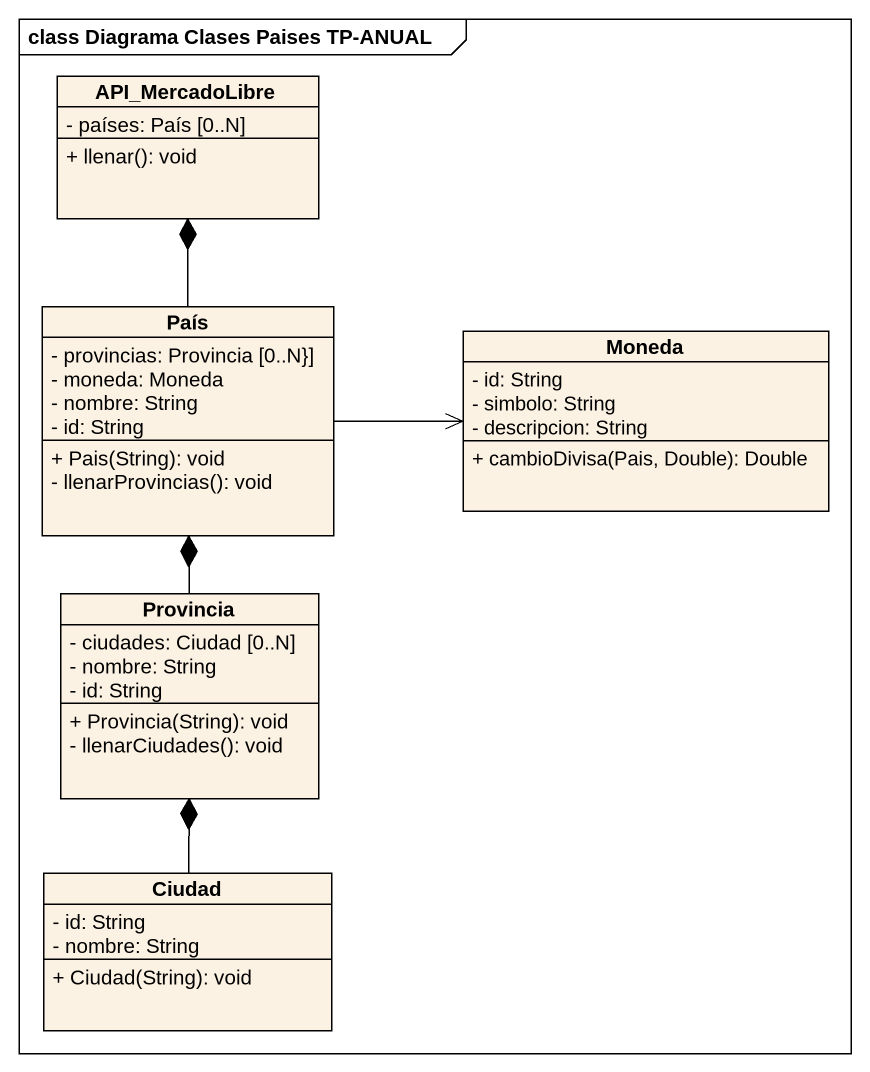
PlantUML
@startuml
mainframe class Diagrama Clases Paises TP-ANUAL
hide circle
hide empty members
skinparam classAttributeIconSize 0
class API_MercadoLibre {
  - países: País [0..N]
  + llenar(): void
}
class País {
  - provincias: Provincia [0..N}]
  - moneda: Moneda
  - nombre: String
  - id: String
  + Pais(String): void
  - llenarProvincias(): void
}
class Moneda {
  - id: String
  - simbolo: String
  - descripcion: String
  + cambioDivisa(Pais, Double): Double
}
class Provincia {
  - ciudades: Ciudad [0..N]
  - nombre: String
  - id: String
  + Provincia(String): void
  - llenarCiudades(): void
}
class Ciudad {
  - id: String
  - nombre: String
  + Ciudad(String): void
}
País -up-* API_MercadoLibre
País -right-> Moneda
Provincia -up-* País
Ciudad -up-* Provincia
@enduml
